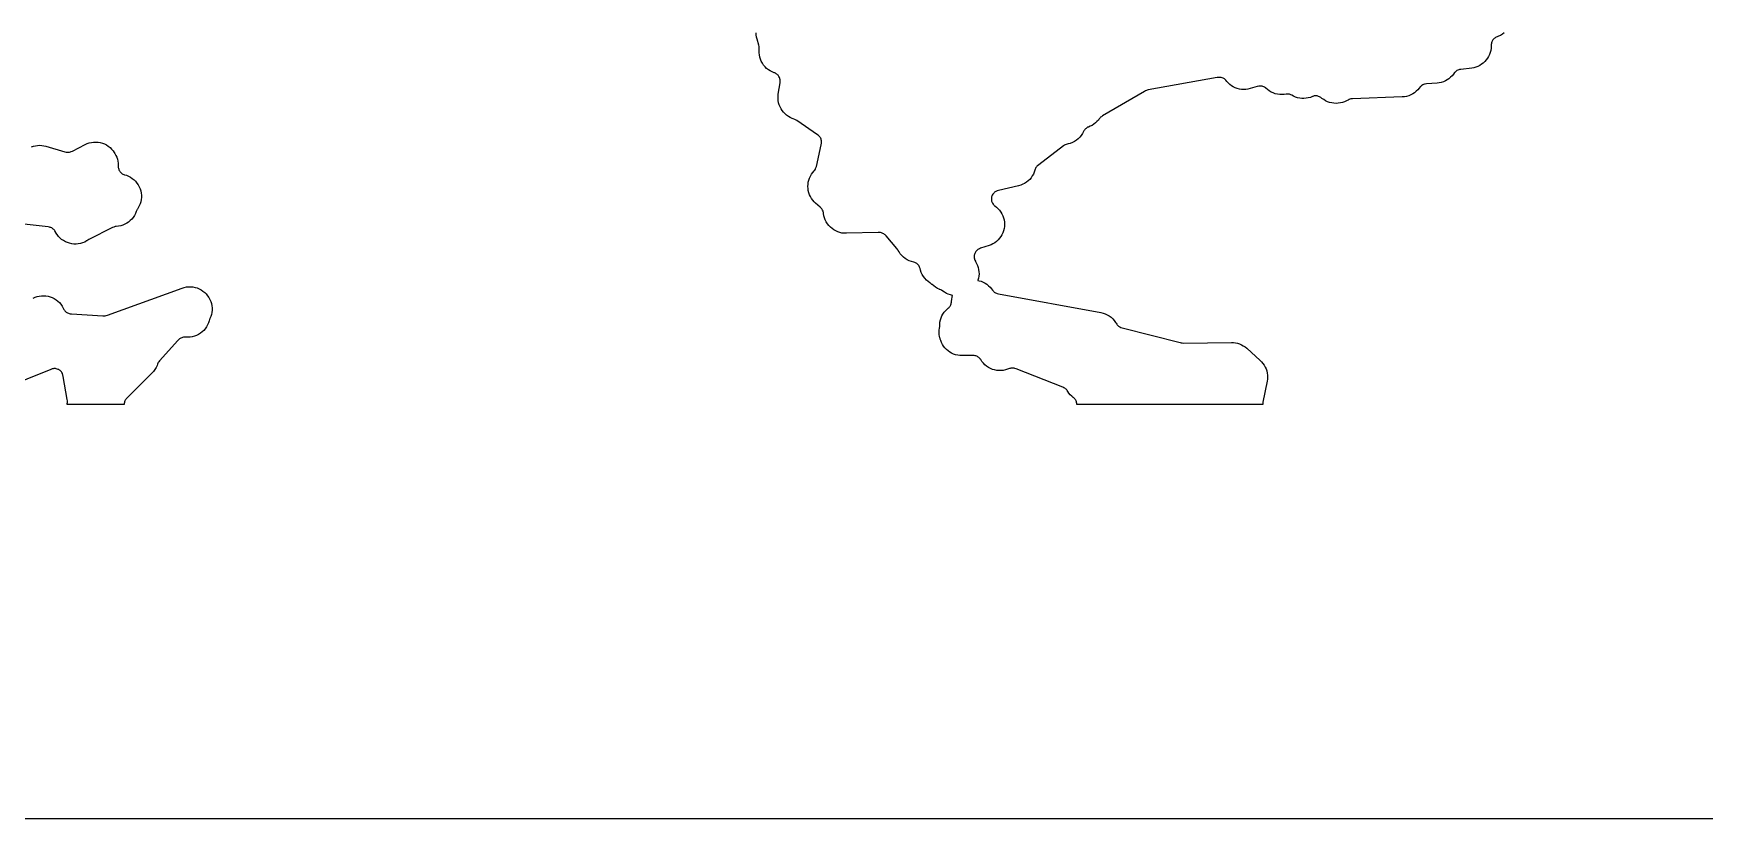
# Model space of a CAD drawing. Header units: metres. Extents: x 0 to 400, y 0 to 202.
# Drawn here: x 96.17 to 144.62, y 0 to 22.74 of the extents above; entities that cross this region are included whole.
import ezdxf

# ---------------------------------------------------------------- set-up
doc = ezdxf.new("R2010")
doc.units = ezdxf.units.M

msp = doc.modelspace()

# ---------------------------------------------------------------- linework, layer by layer
msp.add_lwpolyline([(400, 202.2006), (0, 202.2006), (0, -0.0004), (400, -0.0004), (400, 202.2006)], close=True)
for points in [[(138.817, 22.7626), (138.764, 22.7236), (138.708, 22.6896), (138.649, 22.6626), (138.613, 22.6496), (138.582, 22.6366), (138.561, 22.6256), (138.542, 22.6126), (138.526, 22.5996), (138.507, 22.5806), (138.49, 22.5606), (138.477, 22.5416), (138.465, 22.5196), (138.456, 22.4986), (138.448, 22.4726), (138.443, 22.4496), (138.441, 22.4296), (138.44, 22.3776), (138.436, 22.3156), (138.427, 22.2546), (138.411, 22.1946), (138.39, 22.1366), (138.364, 22.0806), (138.332, 22.0266), (138.295, 21.9766), (138.254, 21.9306), (138.208, 21.8886), (138.159, 21.8516), (138.106, 21.8186), (138.05, 21.7916), (137.993, 21.7696), (137.933, 21.7526), (137.872, 21.7426), (137.553, 21.7026), (137.514, 21.6966), (137.495, 21.6916), (137.471, 21.6826), (137.446, 21.6706), (137.429, 21.6596), (137.409, 21.6446), (137.391, 21.6276), (137.377, 21.6116), (137.345, 21.5676), (137.306, 21.5196), (137.262, 21.4746), (137.214, 21.4346), (137.163, 21.3996), (137.108, 21.3696), (137.051, 21.3446), (136.991, 21.3256), (136.93, 21.3116), (136.868, 21.3046), (136.565, 21.2826), (136.527, 21.2776), (136.501, 21.2716), (136.476, 21.2636), (136.452, 21.2526), (136.431, 21.2406), (136.411, 21.2266), (136.393, 21.2106), (136.378, 21.1956), (136.353, 21.1626), (136.312, 21.1136), (136.267, 21.0686), (136.217, 21.0286), (136.163, 20.9936), (136.107, 20.9636), (136.047, 20.9396), (135.986, 20.9226), (135.923, 20.9106), (135.859, 20.9046), (134.421, 20.8536), (134.383, 20.8506), (134.365, 20.8476), (134.342, 20.8406), (134.32, 20.8336), (134.286, 20.8166), (134.243, 20.7936), (134.185, 20.7666), (134.126, 20.7456), (134.065, 20.7306), (134.002, 20.7216), (133.939, 20.7186), (133.876, 20.7216), (133.814, 20.7306), (133.752, 20.7466), (133.693, 20.7676), (133.636, 20.7946), (133.582, 20.8266), (133.531, 20.8646), (133.501, 20.8886), (133.481, 20.9016), (133.461, 20.9126), (133.435, 20.9226), (133.41, 20.9296), (133.387, 20.9346), (133.362, 20.9366), (133.335, 20.9356), (133.309, 20.9336), (133.287, 20.9286), (133.263, 20.9206), (133.252, 20.9156), (133.194, 20.8936), (133.133, 20.8766), (133.072, 20.8666), (133.01, 20.8616), (132.947, 20.8636), (132.886, 20.8706), (132.825, 20.8836), (132.765, 20.9026), (132.708, 20.9276), (132.653, 20.9576), (132.632, 20.9676), (132.608, 20.9766), (132.586, 20.9816), (132.559, 20.9856), (132.532, 20.9866), (132.492, 20.9846), (132.435, 20.9776), (132.37, 20.9736), (132.306, 20.9756), (132.241, 20.9846), (132.178, 20.9996), (132.117, 21.0206), (132.058, 21.0486), (132.002, 21.0816), (131.95, 21.1196), (131.908, 21.1576), (131.902, 21.1636), (131.889, 21.1736), (131.869, 21.1856), (131.844, 21.1986), (131.819, 21.2086), (131.799, 21.2146), (131.771, 21.2186), (131.745, 21.2206), (131.722, 21.2196), (131.696, 21.2166), (131.655, 21.2066), (131.448, 21.1466), (131.386, 21.1326), (131.324, 21.1236), (131.261, 21.1216), (131.199, 21.1256), (131.137, 21.1346), (131.076, 21.1506), (131.017, 21.1726), (130.96, 21.1996), (130.907, 21.2316), (130.856, 21.2696), (130.81, 21.3116), (130.768, 21.3576), (130.74, 21.3916), (130.723, 21.4076), (130.702, 21.4256), (130.682, 21.4376), (130.662, 21.4476), (130.637, 21.4576), (130.612, 21.4646), (130.588, 21.4686), (130.564, 21.4706), (130.539, 21.4696), (130.496, 21.4646), (128.495, 21.1076), (128.459, 21.0996), (128.44, 21.0936), (128.419, 21.0856), (128.385, 21.0676), (127.17, 20.3566), (127.135, 20.3336), (127.114, 20.3166), (127.097, 20.3006), (127.082, 20.2826), (127.075, 20.2726), (127.047, 20.2346), (127.007, 20.1906), (126.963, 20.1506), (126.916, 20.1146), (126.865, 20.0826), (126.812, 20.0566), (126.757, 20.0346), (126.754, 20.0336), (126.737, 20.0256), (126.713, 20.0106), (126.692, 19.9956), (126.676, 19.9806), (126.66, 19.9626), (126.643, 19.9416), (126.63, 19.9196), (126.621, 19.9006), (126.59, 19.8416), (126.553, 19.7866), (126.51, 19.7356), (126.463, 19.6896), (126.41, 19.6486), (126.354, 19.6126), (126.295, 19.5826), (126.233, 19.5596), (126.168, 19.5426), (126.139, 19.5366), (126.112, 19.5286), (126.089, 19.5186), (126.069, 19.5076), (126.036, 19.4846), (125.317, 18.9416), (125.283, 18.9136), (125.266, 18.8966), (125.252, 18.8776), (125.237, 18.8566), (125.227, 18.8356), (125.218, 18.8136), (125.21, 18.7866), (125.19, 18.7266), (125.164, 18.6706), (125.133, 18.6156), (125.096, 18.5656), (125.056, 18.5176), (125.01, 18.4746), (124.961, 18.4366), (124.908, 18.4026), (124.853, 18.3746), (124.795, 18.3516), (124.735, 18.3346), (124.155, 18.1986), (124.116, 18.1876), (124.095, 18.1796), (124.071, 18.1666), (124.049, 18.1536), (124.034, 18.1406), (124.014, 18.1216), (123.995, 18.0996), (123.985, 18.0846), (123.973, 18.0616), (123.961, 18.0336), (123.954, 18.0106), (123.949, 17.9886), (123.947, 17.9656), (123.947, 17.9386), (123.949, 17.9156), (123.954, 17.8906), (123.962, 17.8636), (123.971, 17.8426), (123.981, 17.8236), (123.995, 17.8026), (124.013, 17.7806), (124.03, 17.7636), (124.047, 17.7496), (124.05, 17.7476), (124.097, 17.7116), (124.142, 17.6686), (124.184, 17.6216), (124.221, 17.5706), (124.252, 17.5166), (124.279, 17.4596), (124.299, 17.4006), (124.314, 17.3406), (124.323, 17.2786), (124.326, 17.2156), (124.323, 17.1526), (124.314, 17.0916), (124.299, 17.0306), (124.278, 16.9716), (124.251, 16.9146), (124.219, 16.8606), (124.183, 16.8096), (124.141, 16.7636), (124.095, 16.7206), (124.045, 16.6826), (123.992, 16.6496), (123.936, 16.6216), (123.877, 16.5996), (123.634, 16.5216), (123.597, 16.5076), (123.571, 16.4936), (123.551, 16.4816), (123.534, 16.4686), (123.515, 16.4506), (123.497, 16.4296), (123.482, 16.4076), (123.471, 16.3886), (123.462, 16.3676), (123.453, 16.3406), (123.448, 16.3176), (123.446, 16.2946), (123.445, 16.2676), (123.447, 16.2406), (123.452, 16.2176), (123.458, 16.1966), (123.468, 16.1726), (123.482, 16.1436), (123.486, 16.1376), (123.517, 16.0826), (123.543, 16.0256), (123.563, 15.9656), (123.577, 15.9046), (123.585, 15.8426), (123.587, 15.7796), (123.583, 15.7176), (123.573, 15.6556), (123.557, 15.5946), (123.555, 15.5886), (123.587, 15.5826), (123.648, 15.5646), (123.707, 15.5416), (123.763, 15.5116), (123.816, 15.4776), (123.866, 15.4376), (123.911, 15.3926), (123.952, 15.3446), (123.979, 15.3056), (123.994, 15.2866), (124.013, 15.2666), (124.03, 15.2526), (124.05, 15.2376), (124.07, 15.2266), (124.091, 15.2176), (124.115, 15.2096), (124.153, 15.2006), (127.118, 14.6616), (127.183, 14.6456), (127.246, 14.6236), (127.306, 14.5956), (127.364, 14.5616), (127.417, 14.5216), (127.466, 14.4756), (127.51, 14.4256), (127.549, 14.3716), (127.563, 14.3476), (127.582, 14.3186), (127.597, 14.2996), (127.613, 14.2836), (127.634, 14.2656), (127.652, 14.2536), (127.674, 14.2416), (127.701, 14.2306), (127.74, 14.2176), (129.417, 13.7876), (129.451, 13.7806), (129.476, 13.7786), (129.513, 13.7766), (130.906, 13.7936), (130.967, 13.7916), (131.027, 13.7836), (131.085, 13.7706), (131.143, 13.7516), (131.198, 13.7276), (131.251, 13.6986), (131.302, 13.6646), (131.348, 13.6266), (131.739, 13.2736), (131.782, 13.2306), (131.821, 13.1836), (131.856, 13.1336), (131.885, 13.0806), (131.91, 13.0246), (131.929, 12.9676), (131.943, 12.9076), (131.951, 12.8476), (131.953, 12.7866), (131.95, 12.7266), (131.941, 12.6666), (131.821, 12.0636), (131.815, 12.0246), (131.814, 11.9996), (126.42, 11.9996), (126.419, 12.0246), (126.415, 12.0506), (126.409, 12.0736), (126.4, 12.0976), (126.391, 12.1186), (126.378, 12.1386), (126.361, 12.1606), (126.345, 12.1786), (126.325, 12.1966), (126.319, 12.2016), (126.275, 12.2376), (126.233, 12.2786), (126.196, 12.3226), (126.163, 12.3696), (126.145, 12.3976), (126.129, 12.4176), (126.111, 12.4366), (126.092, 12.4526), (126.073, 12.4666), (126.05, 12.4796), (126.014, 12.4956), (124.664, 13.0296), (124.627, 13.0426), (124.607, 13.0476), (124.582, 13.0506), (124.554, 13.0516), (124.532, 13.0506), (124.512, 13.0476), (124.486, 13.0416), (124.476, 13.0386), (124.468, 13.0356), (124.416, 13.0146), (124.355, 12.9956), (124.292, 12.9826), (124.228, 12.9766), (124.164, 12.9766), (124.1, 12.9826), (124.038, 12.9956), (123.976, 13.0136), (123.917, 13.0386), (123.861, 13.0696), (123.807, 13.1046), (123.758, 13.1456), (123.713, 13.1916), (123.673, 13.2416), (123.637, 13.2946), (123.634, 13.3006), (123.62, 13.3206), (123.602, 13.3396), (123.584, 13.3556), (123.565, 13.3706), (123.544, 13.3826), (123.521, 13.3936), (123.498, 13.4016), (123.473, 13.4076), (123.447, 13.4116), (123.407, 13.4136), (123.093, 13.4116), (123.031, 13.4146), (122.969, 13.4226), (122.909, 13.4376), (122.85, 13.4576), (122.793, 13.4826), (122.74, 13.5136), (122.689, 13.5496), (122.642, 13.5906), (122.599, 13.6356), (122.561, 13.6846), (122.527, 13.7366), (122.499, 13.7916), (122.476, 13.8496), (122.465, 13.8896), (122.461, 13.9026), (122.459, 13.9096), (122.458, 13.9146), (122.454, 13.9306), (122.445, 13.9626), (122.436, 14.0236), (122.432, 14.0856), (122.434, 14.1476), (122.442, 14.2086), (122.446, 14.2276), (122.447, 14.2496), (122.447, 14.2616), (122.449, 14.3226), (122.456, 14.3846), (122.47, 14.4446), (122.489, 14.5036), (122.513, 14.5606), (122.543, 14.6146), (122.578, 14.6656), (122.617, 14.7136), (122.661, 14.7576), (122.706, 14.7936), (122.709, 14.7966), (122.718, 14.8056), (122.733, 14.8226), (122.749, 14.8446), (122.762, 14.8666), (122.771, 14.8866), (122.779, 14.9106), (122.784, 14.9346), (122.788, 14.9626), (122.789, 14.9816), (122.795, 15.0446), (122.807, 15.1066), (122.821, 15.1536), (122.817, 15.1546), (122.756, 15.1686), (122.697, 15.1896), (122.64, 15.2156), (122.585, 15.2476), (122.513, 15.2946), (122.48, 15.3136), (122.454, 15.3256), (122.453, 15.3266), (122.444, 15.3296), (122.432, 15.3356), (122.385, 15.3576), (122.328, 15.3906), (122.275, 15.4296), (122.227, 15.4736), (122.224, 15.4756), (122.203, 15.4946), (122.183, 15.5076), (122.166, 15.5176), (122.111, 15.5566), (122.061, 15.6016), (122.016, 15.6506), (121.976, 15.7036), (121.941, 15.7616), (121.913, 15.8226), (121.891, 15.8856), (121.88, 15.9316), (121.873, 15.9566), (121.864, 15.9786), (121.851, 16.0016), (121.838, 16.0226), (121.822, 16.0416), (121.804, 16.0596), (121.785, 16.0756), (121.764, 16.0886), (121.744, 16.0996), (121.723, 16.1086), (121.696, 16.1166), (121.693, 16.1176), (121.628, 16.1336), (121.566, 16.1566), (121.506, 16.1856), (121.449, 16.2206), (121.397, 16.2616), (121.349, 16.3076), (121.305, 16.3586), (121.268, 16.4136), (121.246, 16.4546), (121.23, 16.4796), (121.205, 16.5116), (120.893, 16.8786), (120.864, 16.9096), (120.847, 16.9246), (120.825, 16.9396), (120.802, 16.9526), (120.783, 16.9616), (120.758, 16.9696), (120.732, 16.9756), (120.709, 16.9786), (120.668, 16.9796), (119.741, 16.9546), (119.677, 16.9566), (119.614, 16.9636), (119.552, 16.9776), (119.491, 16.9976), (119.433, 17.0236), (119.378, 17.0546), (119.325, 17.0916), (119.277, 17.1336), (119.233, 17.1796), (119.194, 17.2296), (119.16, 17.2836), (119.131, 17.3406), (119.108, 17.4006), (119.091, 17.4616), (119.081, 17.5246), (119.077, 17.5556), (119.072, 17.5776), (119.064, 17.6006), (119.053, 17.6246), (119.042, 17.6436), (119.027, 17.6646), (119.011, 17.6836), (118.984, 17.7096), (118.851, 17.8236), (118.806, 17.8656), (118.766, 17.9126), (118.73, 17.9626), (118.699, 18.0166), (118.673, 18.0726), (118.652, 18.1316), (118.638, 18.1916), (118.629, 18.2526), (118.626, 18.3146), (118.629, 18.3766), (118.638, 18.4376), (118.652, 18.4976), (118.673, 18.5566), (118.699, 18.6126), (118.73, 18.6666), (118.766, 18.7166), (118.807, 18.7636), (118.808, 18.7656), (118.826, 18.7876), (118.842, 18.8116), (118.851, 18.8306), (118.859, 18.8506), (118.871, 18.8916), (119.015, 19.5226), (119.023, 19.5646), (119.024, 19.5876), (119.024, 19.6116), (119.021, 19.6346), (119.015, 19.6606), (119.007, 19.6856), (118.998, 19.7066), (118.985, 19.7286), (118.97, 19.7496), (118.953, 19.7686), (118.937, 19.7846), (118.904, 19.8086), (118.308, 20.2216), (118.27, 20.2446), (118.247, 20.2566), (118.195, 20.2746), (118.195, 20.2756), (118.171, 20.2836), (118.114, 20.3096), (118.06, 20.3406), (118.009, 20.3766), (117.962, 20.4166), (117.918, 20.4616), (117.88, 20.5116), (117.846, 20.5636), (117.818, 20.6196), (117.795, 20.6776), (117.777, 20.7376), (117.766, 20.7986), (117.761, 20.8606), (117.761, 20.9236), (117.768, 20.9856), (117.818, 21.3136), (117.822, 21.3506), (117.822, 21.3736), (117.82, 21.4006), (117.815, 21.4256), (117.808, 21.4486), (117.8, 21.4706), (117.787, 21.4936), (117.775, 21.5146), (117.761, 21.5316), (117.745, 21.5486), (117.727, 21.5636), (117.705, 21.5796), (117.686, 21.5896), (117.663, 21.6006), (117.65, 21.6046), (117.59, 21.6286), (117.533, 21.6576), (117.479, 21.6936), (117.429, 21.7336), (117.383, 21.7786), (117.342, 21.8286), (117.306, 21.8816), (117.275, 21.9386), (117.25, 21.9986), (117.231, 22.0596), (117.219, 22.1236), (117.213, 22.1876), (117.213, 22.2516), (117.216, 22.2746), (117.217, 22.3186), (117.216, 22.3436), (117.212, 22.3686), (117.203, 22.4096), (117.152, 22.5786), (117.136, 22.6396), (117.127, 22.7006), (117.124, 22.7626)], [(96.118, 19.4606), (96.175, 19.4796), (96.233, 19.4936), (96.292, 19.5016), (96.352, 19.5036), (96.412, 19.5006), (96.471, 19.4916), (96.529, 19.4776), (97.084, 19.3166), (97.122, 19.3076), (97.147, 19.3046), (97.171, 19.3036), (97.192, 19.3046), (97.216, 19.3076), (97.241, 19.3136), (97.264, 19.3226), (97.301, 19.3386), (97.667, 19.5276), (97.726, 19.5546), (97.787, 19.5746), (97.85, 19.5896), (97.914, 19.5976), (97.978, 19.5996), (98.043, 19.5946), (98.106, 19.5836), (98.169, 19.5666), (98.229, 19.5426), (98.286, 19.5136), (98.341, 19.4786), (98.391, 19.4386), (98.438, 19.3936), (98.479, 19.3446), (98.516, 19.2916), (98.532, 19.2656), (98.561, 19.2136), (98.585, 19.1586), (98.604, 19.1016), (98.617, 19.0436), (98.625, 18.9846), (98.628, 18.9256), (98.628, 18.8866), (98.63, 18.8606), (98.634, 18.8396), (98.642, 18.8126), (98.65, 18.7916), (98.661, 18.7716), (98.673, 18.7506), (98.689, 18.7316), (98.705, 18.7146), (98.724, 18.6986), (98.746, 18.6826), (98.764, 18.6716), (98.787, 18.6616), (98.809, 18.6536), (98.81, 18.6536), (98.871, 18.6346), (98.929, 18.6106), (98.985, 18.5806), (99.038, 18.5456), (99.087, 18.5056), (99.132, 18.4606), (99.173, 18.4116), (99.208, 18.3586), (99.238, 18.3036), (99.262, 18.2446), (99.281, 18.1836), (99.294, 18.1216), (99.3, 18.0586), (99.3, 17.9956), (99.294, 17.9326), (99.282, 17.8696), (99.264, 17.8096), (99.24, 17.7506), (99.211, 17.6946), (99.184, 17.6536), (99.176, 17.6416), (99.167, 17.6256), (99.158, 17.6066), (99.15, 17.5846), (99.126, 17.5256), (99.097, 17.4696), (99.061, 17.4166), (99.021, 17.3666), (98.977, 17.3216), (98.928, 17.2806), (98.875, 17.2456), (98.819, 17.2156), (98.76, 17.1906), (98.7, 17.1716), (98.637, 17.1586), (98.574, 17.1526), (98.566, 17.1526), (98.543, 17.1486), (98.522, 17.1436), (98.502, 17.1366), (98.466, 17.1206), (97.778, 16.7706), (97.723, 16.7396), (97.712, 16.7326), (97.656, 16.7026), (97.596, 16.6786), (97.535, 16.6616), (97.472, 16.6496), (97.408, 16.6436), (97.344, 16.6446), (97.28, 16.6526), (97.217, 16.6656), (97.156, 16.6856), (97.097, 16.7106), (97.041, 16.7426), (96.989, 16.7786), (96.94, 16.8206), (96.896, 16.8666), (96.856, 16.9176), (96.822, 16.9716), (96.82, 16.9756), (96.82, 16.9766), (96.791, 17.0266), (96.777, 17.0466), (96.764, 17.0616), (96.745, 17.0786), (96.723, 17.0956), (96.701, 17.1096), (96.679, 17.1206), (96.659, 17.1276), (96.636, 17.1346), (96.596, 17.1406), (95.307, 17.2906)], [(96.159, 15.0766), (96.217, 15.1026), (96.278, 15.1236), (96.34, 15.1376), (96.404, 15.1456), (96.467, 15.1476), (96.531, 15.1426), (96.594, 15.1326), (96.656, 15.1156), (96.716, 15.0926), (96.773, 15.0636), (96.827, 15.0296), (96.877, 14.9906), (96.924, 14.9456), (96.965, 14.8976), (97.002, 14.8456), (97.034, 14.7896), (97.053, 14.7506), (97.069, 14.7256), (97.082, 14.7086), (97.099, 14.6906), (97.121, 14.6716), (97.14, 14.6586), (97.161, 14.6466), (97.184, 14.6366), (97.208, 14.6286), (97.236, 14.6226), (97.276, 14.6186), (98.185, 14.5666), (98.229, 14.5666), (98.255, 14.5686), (98.278, 14.5736), (98.318, 14.5856), (100.48, 15.3696), (100.541, 15.3886), (100.604, 15.4016), (100.667, 15.4076), (100.731, 15.4076), (100.794, 15.4016), (100.857, 15.3896), (100.918, 15.3716), (100.977, 15.3466), (101.033, 15.3166), (101.086, 15.2816), (101.136, 15.2416), (101.181, 15.1966), (101.221, 15.1466), (101.257, 15.0936), (101.287, 15.0376), (101.311, 14.9786), (101.33, 14.9176), (101.342, 14.8546), (101.348, 14.7916), (101.348, 14.7276), (101.342, 14.6646), (101.329, 14.6016), (101.311, 14.5406), (101.288, 14.4856), (101.286, 14.4816), (101.277, 14.4576), (101.267, 14.4196), (101.247, 14.3586), (101.221, 14.2996), (101.189, 14.2436), (101.152, 14.1906), (101.11, 14.1416), (101.063, 14.0976), (101.012, 14.0586), (100.957, 14.0246), (100.899, 13.9956), (100.838, 13.9726), (100.776, 13.9566), (100.712, 13.9466), (100.648, 13.9426), (100.583, 13.9456), (100.565, 13.9466), (100.545, 13.9466), (100.517, 13.9436), (100.492, 13.9376), (100.469, 13.9306), (100.448, 13.9216), (100.424, 13.9086), (100.405, 13.8956), (100.389, 13.8826), (100.36, 13.8536), (99.83, 13.2646), (99.804, 13.2326), (99.79, 13.2126), (99.779, 13.1896), (99.766, 13.1606), (99.754, 13.1236), (99.726, 13.0636), (99.692, 13.0066), (99.653, 12.9536), (99.608, 12.9046), (98.888, 12.1906), (98.862, 12.1606), (98.846, 12.1406), (98.833, 12.1186), (98.823, 12.0966), (98.814, 12.0726), (98.808, 12.0486), (98.804, 12.0246), (98.803, 11.9996), (97.146, 11.9996), (97.152, 12.0226), (97.157, 12.0496), (97.158, 12.0726), (97.158, 12.0966), (97.153, 12.1366), (97.036, 12.8106), (97.026, 12.8516), (97.018, 12.8766), (97.009, 12.8976), (96.996, 12.9196), (96.981, 12.9406), (96.964, 12.9596), (96.948, 12.9756), (96.927, 12.9906), (96.906, 13.0046), (96.886, 13.0136), (96.861, 13.0236), (96.833, 13.0306), (96.81, 13.0346), (96.787, 13.0356), (96.763, 13.0356), (96.741, 13.0316), (96.712, 13.0246), (96.674, 13.0116), (95.286, 12.4496)]]:
    msp.add_lwpolyline(points)

doc.saveas('drawing.dxf')
